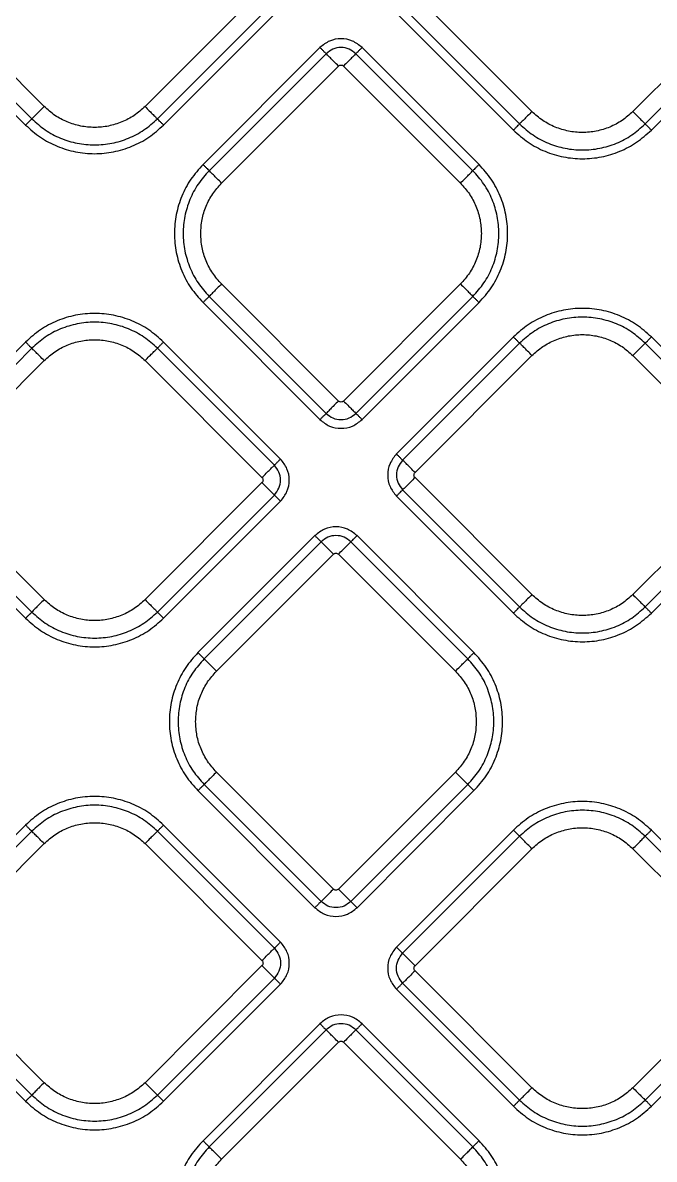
# Model space of a CAD drawing. Extents: x 939 to 1039, y 781 to 934.
# Drawn here: x 995.76 to 999.32, y 848.43 to 854.83 of the extents above; entities that cross this region are included whole.
import ezdxf

# ---------------------------------------------------------------- set-up
doc = ezdxf.new("R2010")
doc.units = 0
doc.header["$MEASUREMENT"] = 0
doc.layers.add('1', color=4, linetype='Continuous')

# ---------------------------------------------------------------- blocks, each defined once
blk = doc.blocks.new('Envoy')
at = {"layer": '1', "color": 3, "linetype": 'Continuous', "lineweight": 25}
for p, q in [((57.2251, 55.1827), (56.5663, 55.8416)), ((58.4521, 55.8416), (57.7932, 55.1827)), ((59.9731, 55.1542), (59.3142, 55.8131)), ((61.2, 55.8131), (60.5412, 55.1542)), ((56.4617, 55.737), (57.1205, 55.0782)), ((56.4966, 55.7718), (57.1554, 55.113)), ((57.863, 55.113), (58.5218, 55.7718)), ((57.8978, 55.0782), (58.5566, 55.737)), ((59.2445, 55.7433), (59.9034, 55.0845)), ((60.6109, 55.0845), (61.2698, 55.7433)), ((59.2097, 55.7085), (59.8685, 55.0496)), ((60.6458, 55.0496), (61.3046, 55.7085)), ((58.7787, 55.5149), (58.1199, 54.8561)), ((58.8136, 55.4801), (58.1547, 54.8213)), ((59.6401, 54.8213), (58.9813, 55.4801)), ((59.675, 54.8561), (59.0162, 55.5149)), ((58.2244, 54.7515), (58.8833, 55.4104)), ((58.9116, 55.4104), (59.5704, 54.7515)), ((58.8833, 53.5246), (58.2244, 54.1834)), ((59.5704, 54.1834), (58.9116, 53.5246)), ((58.1199, 54.0788), (58.7787, 53.42)), ((58.1547, 54.1137), (58.8136, 53.4548)), ((58.9813, 53.4548), (59.6401, 54.1137)), ((59.0162, 53.42), (59.675, 54.0788)), ((59.8685, 53.8853), (59.2097, 53.2265)), ((61.3046, 53.2265), (60.6458, 53.8853)), ((57.1205, 53.8568), (56.4617, 53.1979)), ((57.1554, 53.8219), (56.4965, 53.1631)), ((58.5218, 53.1631), (57.8629, 53.8219)), ((58.5566, 53.1979), (57.8978, 53.8568)), ((59.9034, 53.8504), (59.2446, 53.1916)), ((61.2698, 53.1916), (60.611, 53.8504)), ((56.5662, 53.0933), (57.2251, 53.7522)), ((57.7932, 53.7522), (58.452, 53.0933)), ((59.3143, 53.1218), (59.9731, 53.7807)), ((60.5412, 53.7807), (61.2001, 53.1218)), ((57.2251, 52.4062), (56.5662, 53.0651)), ((58.452, 53.0651), (57.7932, 52.4062)), ((59.9731, 52.4347), (59.3143, 53.0936)), ((61.2001, 53.0936), (60.5412, 52.4347)), ((56.4965, 52.9953), (57.1554, 52.3365)), ((57.8629, 52.3365), (58.5218, 52.9953)), ((59.2097, 52.989), (59.8685, 52.3302)), ((59.2446, 53.0238), (59.9034, 52.365)), ((60.611, 52.365), (61.2698, 53.0238)), ((60.6458, 52.3302), (61.3046, 52.989)), ((56.4617, 52.9605), (57.1205, 52.3016)), ((57.8978, 52.3016), (58.5566, 52.9605)), ((58.7502, 52.7669), (58.0914, 52.1081)), ((58.785, 52.7321), (58.1262, 52.0732)), ((59.6116, 52.0732), (58.9528, 52.7321)), ((59.6465, 52.1081), (58.9877, 52.7669)), ((58.1959, 52.0035), (58.8548, 52.6623)), ((58.883, 52.6623), (59.5419, 52.0035)), ((58.8548, 50.7765), (58.1959, 51.4354)), ((59.5419, 51.4354), (58.883, 50.7765)), ((58.0914, 51.3308), (58.7502, 50.672)), ((58.1262, 51.3656), (58.785, 50.7068)), ((58.9528, 50.7068), (59.6116, 51.3656)), ((58.9877, 50.672), (59.6465, 51.3308)), ((57.1205, 51.1373), (56.4617, 50.4785)), ((58.5566, 50.4785), (57.8978, 51.1373)), ((57.1554, 51.1024), (56.4966, 50.4436)), ((58.5218, 50.4436), (57.863, 51.1024)), ((59.8685, 51.1088), (59.2097, 50.4499)), ((59.9034, 51.0739), (59.2445, 50.4151)), ((61.2698, 50.4151), (60.6109, 51.0739)), ((61.3046, 50.4499), (60.6458, 51.1088)), ((56.5663, 50.3738), (57.2251, 51.0327)), ((57.7932, 51.0327), (58.4521, 50.3738)), ((59.3142, 50.3453), (59.9731, 51.0042)), ((60.5412, 51.0042), (61.2, 50.3453)), ((57.2251, 49.6867), (56.5663, 50.3456)), ((58.4521, 50.3456), (57.7932, 49.6867)), ((59.9731, 49.6582), (59.3142, 50.3171)), ((61.2, 50.3171), (60.5412, 49.6582)), ((56.4617, 50.241), (57.1205, 49.5822)), ((56.4966, 50.2758), (57.1554, 49.617)), ((57.863, 49.617), (58.5218, 50.2758)), ((57.8978, 49.5822), (58.5566, 50.241)), ((59.2445, 50.2473), (59.9034, 49.5885)), ((60.6109, 49.5885), (61.2698, 50.2473)), ((59.2097, 50.2125), (59.8685, 49.5536)), ((60.6458, 49.5536), (61.3046, 50.2125)), ((58.7787, 50.0189), (58.1199, 49.3601)), ((58.8136, 49.9841), (58.1547, 49.3253)), ((59.6401, 49.3253), (58.9813, 49.9841)), ((59.675, 49.3601), (59.0162, 50.0189)), ((58.2244, 49.2555), (58.8833, 49.9144)), ((58.9116, 49.9144), (59.5704, 49.2555))]:
    blk.add_line(p, q, dxfattribs=at)
for points, knots in [([(59.0162, 55.5149), (58.9988, 55.5287), (58.9641, 55.5561), (58.8974, 55.5681), (58.8308, 55.5561), (58.796, 55.5287), (58.7787, 55.5149)], [0, 0, 0, 0, 0.250065, 0.499983, 0.749931, 1, 1, 1, 1]), ([(58.7787, 55.5149), (58.7828, 55.5108), (58.7911, 55.5025), (58.8019, 55.4917), (58.8102, 55.4834), (58.8124, 55.4812), (58.8136, 55.4801)], [0, 0, 0, 0, 0.250008, 0.499997, 0.749999, 1, 1, 1, 1]), ([(58.9813, 55.4801), (58.969, 55.4898), (58.9445, 55.5091), (58.8974, 55.5177), (58.8504, 55.5091), (58.8258, 55.4898), (58.8136, 55.4801)], [0, 0, 0, 0, 0.249861, 0.499987, 0.750124, 1, 1, 1, 1]), ([(58.8833, 55.4104), (58.875, 55.4186), (58.8584, 55.4352), (58.8368, 55.4569), (58.8202, 55.4735), (58.8158, 55.4779), (58.8136, 55.4801)], [0, 0, 0, 0, 0.250002, 0.499997, 0.749991, 1, 1, 1, 1]), ([(58.9813, 55.4801), (58.9791, 55.4779), (58.9746, 55.4735), (58.958, 55.4569), (58.9364, 55.4352), (58.9198, 55.4186), (58.9116, 55.4104)], [0, 0, 0, 0, 0.2500086, 0.5000031, 0.7499982, 1, 1, 1, 1]), ([(58.9813, 55.4801), (58.9824, 55.4812), (58.9846, 55.4834), (58.9929, 55.4917), (59.0037, 55.5025), (59.012, 55.5108), (59.0162, 55.5149)], [0, 0, 0, 0, 0.250001, 0.500003, 0.749992, 1, 1, 1, 1]), ([(58.8833, 55.4104), (58.8854, 55.412), (58.8895, 55.4153), (58.8974, 55.4167), (58.9053, 55.4153), (58.9095, 55.412), (58.9116, 55.4104)], [0, 0, 0, 0, 0.250239, 0.499991, 0.749761, 1, 1, 1, 1]), ([(57.2251, 55.1827), (57.2168, 55.1745), (57.2003, 55.1579), (57.1786, 55.1362), (57.162, 55.1196), (57.1576, 55.1152), (57.1554, 55.113)], [0, 0, 0, 0, 0.2499994, 0.499995, 0.7499899, 1, 1, 1, 1]), ([(57.7932, 55.1827), (57.7736, 55.1652), (57.7343, 55.1301), (57.6638, 55.0934), (57.5881, 55.0702), (57.5092, 55.0625), (57.4303, 55.0702), (57.3546, 55.0934), (57.2841, 55.1301), (57.2448, 55.1652), (57.2251, 55.1827)], [0, 0, 0, 0, 0.125, 0.25, 0.375, 0.5, 0.625, 0.749999, 0.874999, 1, 1, 1, 1]), ([(57.7932, 55.1827), (57.8015, 55.1745), (57.8181, 55.1579), (57.8397, 55.1362), (57.8563, 55.1196), (57.8608, 55.1152), (57.863, 55.113)], [0, 0, 0, 0, 0.250002, 0.499997, 0.749991, 1, 1, 1, 1]), ([(57.1205, 55.0782), (57.1247, 55.0823), (57.1329, 55.0906), (57.1438, 55.1014), (57.1521, 55.1097), (57.1543, 55.1119), (57.1554, 55.113)], [0, 0, 0, 0, 0.250008, 0.500003, 0.750001, 1, 1, 1, 1]), ([(57.1554, 55.113), (57.1799, 55.0912), (57.2288, 55.0475), (57.3166, 55.0017), (57.4109, 54.9729), (57.5092, 54.9633), (57.6075, 54.9729), (57.7017, 55.0017), (57.7896, 55.0475), (57.8385, 55.0912), (57.863, 55.113)], [0, 0, 0, 0, 0.125, 0.25, 0.375, 0.5, 0.625, 0.75, 0.875, 1, 1, 1, 1]), ([(57.8978, 55.0782), (57.8937, 55.0823), (57.8854, 55.0906), (57.8746, 55.1014), (57.8663, 55.1097), (57.8641, 55.1119), (57.863, 55.113)], [0, 0, 0, 0, 0.2500072, 0.5000018, 0.7499998, 1, 1, 1, 1]), ([(59.9731, 55.1542), (59.9648, 55.1459), (59.9482, 55.1294), (59.9266, 55.1077), (59.91, 55.0911), (59.9056, 55.0867), (59.9034, 55.0845)], [0, 0, 0, 0, 0.250004, 0.499997, 0.749991, 1, 1, 1, 1]), ([(60.5412, 55.1542), (60.5216, 55.1367), (60.4823, 55.1016), (60.4117, 55.0649), (60.3361, 55.0417), (60.2571, 55.034), (60.1782, 55.0417), (60.1026, 55.0649), (60.032, 55.1016), (59.9927, 55.1367), (59.9731, 55.1542)], [0, 0, 0, 0, 0.125, 0.249999, 0.375, 0.500001, 0.625, 0.750001, 0.875, 1, 1, 1, 1]), ([(60.5412, 55.1542), (60.5495, 55.1459), (60.566, 55.1294), (60.5877, 55.1077), (60.6043, 55.0911), (60.6087, 55.0867), (60.6109, 55.0845)], [0, 0, 0, 0, 0.249999, 0.499996, 0.749991, 1, 1, 1, 1]), ([(57.1205, 55.0782), (57.1474, 55.0542), (57.2012, 55.0062), (57.2977, 54.9559), (57.4012, 54.9242), (57.5092, 54.9136), (57.6171, 54.9242), (57.7207, 54.9559), (57.8172, 55.0062), (57.8709, 55.0542), (57.8978, 55.0782)], [0, 0, 0, 0, 0.125, 0.25, 0.375, 0.5, 0.625, 0.75, 0.875, 1, 1, 1, 1]), ([(59.8685, 55.0496), (59.8726, 55.0538), (59.8809, 55.0621), (59.8917, 55.0729), (59.9, 55.0812), (59.9023, 55.0834), (59.9034, 55.0845)], [0, 0, 0, 0, 0.250002, 0.499998, 0.750001, 1, 1, 1, 1]), ([(59.8685, 55.0496), (59.8954, 55.0256), (59.9491, 54.9777), (60.0456, 54.9274), (60.1492, 54.8957), (60.2571, 54.8851), (60.3651, 54.8957), (60.4687, 54.9274), (60.5651, 54.9777), (60.6189, 55.0256), (60.6458, 55.0496)], [0, 0, 0, 0, 0.125, 0.249999, 0.375, 0.499999, 0.625, 0.749999, 0.875, 1, 1, 1, 1]), ([(59.9034, 55.0845), (59.9278, 55.0627), (59.9768, 55.019), (60.0646, 54.9732), (60.1589, 54.9444), (60.2571, 54.9348), (60.3554, 54.9444), (60.4497, 54.9732), (60.5375, 55.019), (60.5865, 55.0627), (60.6109, 55.0845)], [0, 0, 0, 0, 0.125, 0.25, 0.375, 0.499999, 0.625, 0.75, 0.875, 1, 1, 1, 1]), ([(60.6458, 55.0496), (60.6417, 55.0538), (60.6334, 55.0621), (60.6226, 55.0729), (60.6143, 55.0812), (60.612, 55.0834), (60.6109, 55.0845)], [0, 0, 0, 0, 0.250002, 0.500003, 0.749999, 1, 1, 1, 1]), ([(58.1199, 54.8561), (58.0959, 54.8292), (58.0479, 54.7755), (57.9976, 54.679), (57.9659, 54.5754), (57.9554, 54.4675), (57.9659, 54.3595), (57.9976, 54.256), (58.0479, 54.1595), (58.0959, 54.1057), (58.1199, 54.0788)], [0, 0, 0, 0, 0.125, 0.25, 0.375, 0.5, 0.625, 0.75, 0.875, 1, 1, 1, 1]), ([(58.1199, 54.8561), (58.124, 54.852), (58.1323, 54.8437), (58.1431, 54.8329), (58.1514, 54.8246), (58.1536, 54.8224), (58.1547, 54.8213)], [0, 0, 0, 0, 0.250002, 0.499997, 0.749999, 1, 1, 1, 1]), ([(59.675, 54.8561), (59.6708, 54.852), (59.6626, 54.8437), (59.6517, 54.8329), (59.6434, 54.8246), (59.6412, 54.8224), (59.6401, 54.8213)], [0, 0, 0, 0, 0.250002, 0.499997, 0.749999, 1, 1, 1, 1]), ([(59.675, 54.0788), (59.699, 54.1057), (59.7469, 54.1595), (59.7972, 54.256), (59.8289, 54.3595), (59.8395, 54.4675), (59.8289, 54.5754), (59.7972, 54.679), (59.7469, 54.7755), (59.699, 54.8292), (59.675, 54.8561)], [0, 0, 0, 0, 0.125, 0.25, 0.375, 0.5, 0.625, 0.75, 0.875, 1, 1, 1, 1]), ([(58.1547, 54.8213), (58.1329, 54.7968), (58.0892, 54.7478), (58.0434, 54.66), (58.0146, 54.5657), (58.005, 54.4675), (58.0146, 54.3692), (58.0434, 54.2749), (58.0892, 54.1871), (58.1329, 54.1382), (58.1547, 54.1137)], [0, 0, 0, 0, 0.1249998, 0.2499995, 0.3749999, 0.4999997, 0.6249995, 0.7499999, 0.8749996, 1, 1, 1, 1]), ([(58.2244, 54.7515), (58.2162, 54.7598), (58.1996, 54.7764), (58.178, 54.798), (58.1614, 54.8146), (58.1569, 54.819), (58.1547, 54.8213)], [0, 0, 0, 0, 0.250002, 0.499999, 0.749992, 1, 1, 1, 1]), ([(59.5704, 54.7515), (59.5787, 54.7598), (59.5952, 54.7764), (59.6169, 54.798), (59.6335, 54.8146), (59.6379, 54.819), (59.6401, 54.8213)], [0, 0, 0, 0, 0.250002, 0.499999, 0.749992, 1, 1, 1, 1]), ([(59.6401, 54.1137), (59.662, 54.1382), (59.7056, 54.1871), (59.7514, 54.2749), (59.7803, 54.3692), (59.7899, 54.4675), (59.7803, 54.5657), (59.7514, 54.66), (59.7056, 54.7478), (59.662, 54.7968), (59.6401, 54.8213)], [0, 0, 0, 0, 0.1250004, 0.2500001, 0.3750005, 0.5000003, 0.6250001, 0.7500005, 0.8750002, 1, 1, 1, 1]), ([(58.1068, 54.4675), (58.1083, 54.4938), (58.1112, 54.5464), (58.1353, 54.6221), (58.1718, 54.6926), (58.2069, 54.7319), (58.2244, 54.7515)], [0, 0, 0, 0, 0.25, 0.5, 0.75, 1, 1, 1, 1]), ([(59.5704, 54.7515), (59.5879, 54.7319), (59.623, 54.6926), (59.6596, 54.6221), (59.6836, 54.5464), (59.6866, 54.4938), (59.6881, 54.4675)], [0, 0, 0, 0, 0.25, 0.5, 0.75, 1, 1, 1, 1]), ([(58.2244, 54.1834), (58.2069, 54.2031), (58.1718, 54.2423), (58.1353, 54.3129), (58.1112, 54.3886), (58.1083, 54.4412), (58.1068, 54.4675)], [0, 0, 0, 0, 0.25, 0.5, 0.75, 1, 1, 1, 1]), ([(59.6881, 54.4675), (59.6866, 54.4412), (59.6836, 54.3886), (59.6596, 54.3129), (59.623, 54.2423), (59.5879, 54.2031), (59.5704, 54.1834)], [0, 0, 0, 0, 0.25, 0.5, 0.75, 1, 1, 1, 1]), ([(58.2244, 54.1834), (58.2162, 54.1751), (58.1996, 54.1586), (58.178, 54.1369), (58.1614, 54.1203), (58.1569, 54.1159), (58.1547, 54.1137)], [0, 0, 0, 0, 0.250001, 0.499999, 0.749991, 1, 1, 1, 1]), ([(59.5704, 54.1834), (59.5787, 54.1751), (59.5952, 54.1586), (59.6169, 54.1369), (59.6335, 54.1203), (59.6379, 54.1159), (59.6401, 54.1137)], [0, 0, 0, 0, 0.250001, 0.499999, 0.749991, 1, 1, 1, 1]), ([(58.1199, 54.0788), (58.124, 54.083), (58.1323, 54.0912), (58.1431, 54.1021), (58.1514, 54.1104), (58.1536, 54.1126), (58.1547, 54.1137)], [0, 0, 0, 0, 0.250002, 0.499998, 0.750001, 1, 1, 1, 1]), ([(59.675, 54.0788), (59.6708, 54.083), (59.6626, 54.0912), (59.6517, 54.1021), (59.6434, 54.1104), (59.6412, 54.1126), (59.6401, 54.1137)], [0, 0, 0, 0, 0.250002, 0.499998, 0.750001, 1, 1, 1, 1]), ([(57.8978, 53.8568), (57.8709, 53.8807), (57.8171, 53.9287), (57.7207, 53.979), (57.6171, 54.0107), (57.5091, 54.0213), (57.4012, 54.0107), (57.2976, 53.979), (57.2011, 53.9287), (57.1474, 53.8807), (57.1205, 53.8568)], [0, 0, 0, 0, 0.125, 0.25, 0.375, 0.5, 0.625, 0.75, 0.875, 1, 1, 1, 1]), ([(60.6458, 53.8853), (60.6189, 53.9093), (60.5652, 53.9572), (60.4687, 54.0075), (60.3651, 54.0392), (60.2572, 54.0498), (60.1492, 54.0392), (60.0457, 54.0075), (59.9492, 53.9572), (59.8954, 53.9093), (59.8685, 53.8853)], [0, 0, 0, 0, 0.125, 0.25, 0.375, 0.5, 0.625, 0.75, 0.875001, 1, 1, 1, 1]), ([(57.8629, 53.8219), (57.8385, 53.8437), (57.7895, 53.8874), (57.7017, 53.9332), (57.6074, 53.962), (57.5091, 53.9716), (57.4109, 53.962), (57.3166, 53.9332), (57.2288, 53.8874), (57.1798, 53.8437), (57.1554, 53.8219)], [0, 0, 0, 0, 0.125, 0.25, 0.375, 0.5, 0.624999, 0.75, 0.875, 1, 1, 1, 1]), ([(60.611, 53.8504), (60.5865, 53.8722), (60.5376, 53.9159), (60.4497, 53.9617), (60.3555, 53.9905), (60.2572, 54.0002), (60.1589, 53.9905), (60.0646, 53.9617), (59.9768, 53.9159), (59.9279, 53.8722), (59.9034, 53.8504)], [0, 0, 0, 0, 0.125, 0.25, 0.375, 0.5, 0.624999, 0.749999, 0.875, 1, 1, 1, 1]), ([(59.8685, 53.8853), (59.8727, 53.8811), (59.8809, 53.8728), (59.8918, 53.862), (59.9001, 53.8537), (59.9023, 53.8515), (59.9034, 53.8504)], [0, 0, 0, 0, 0.250002, 0.499998, 0.750001, 1, 1, 1, 1]), ([(59.9731, 53.7807), (59.9928, 53.7982), (60.0321, 53.8333), (60.1026, 53.87), (60.1783, 53.8932), (60.2572, 53.9009), (60.3361, 53.8932), (60.4118, 53.87), (60.4823, 53.8333), (60.5216, 53.7982), (60.5412, 53.7807)], [0, 0, 0, 0, 0.125, 0.250001, 0.375, 0.5, 0.624999, 0.75, 0.874999, 1, 1, 1, 1]), ([(60.611, 53.8504), (60.6121, 53.8515), (60.6143, 53.8537), (60.6226, 53.862), (60.6334, 53.8728), (60.6417, 53.8811), (60.6458, 53.8853)], [0, 0, 0, 0, 0.250002, 0.5000056, 0.7499968, 1, 1, 1, 1]), ([(57.1205, 53.8568), (57.1246, 53.8526), (57.1329, 53.8443), (57.1437, 53.8335), (57.152, 53.8252), (57.1543, 53.823), (57.1554, 53.8219)], [0, 0, 0, 0, 0.250008, 0.500003, 0.750001, 1, 1, 1, 1]), ([(57.2251, 53.7522), (57.2168, 53.7604), (57.2003, 53.777), (57.1786, 53.7987), (57.162, 53.8153), (57.1576, 53.8197), (57.1554, 53.8219)], [0, 0, 0, 0, 0.249999, 0.499996, 0.749991, 1, 1, 1, 1]), ([(57.2251, 53.7522), (57.2447, 53.7697), (57.284, 53.8048), (57.3546, 53.8415), (57.4302, 53.8647), (57.5091, 53.8724), (57.5881, 53.8647), (57.6637, 53.8415), (57.7343, 53.8048), (57.7736, 53.7697), (57.7932, 53.7522)], [0, 0, 0, 0, 0.125, 0.25, 0.375, 0.5, 0.625, 0.75, 0.875, 1, 1, 1, 1]), ([(57.7932, 53.7522), (57.8015, 53.7604), (57.818, 53.777), (57.8397, 53.7987), (57.8563, 53.8153), (57.8607, 53.8197), (57.8629, 53.8219)], [0, 0, 0, 0, 0.249999, 0.499997, 0.749991, 1, 1, 1, 1]), ([(57.8978, 53.8568), (57.8937, 53.8526), (57.8854, 53.8443), (57.8746, 53.8335), (57.8663, 53.8252), (57.864, 53.823), (57.8629, 53.8219)], [0, 0, 0, 0, 0.2500072, 0.5000018, 0.7499998, 1, 1, 1, 1]), ([(59.9731, 53.7807), (59.9648, 53.789), (59.9483, 53.8055), (59.9266, 53.8272), (59.91, 53.8438), (59.9056, 53.8482), (59.9034, 53.8504)], [0, 0, 0, 0, 0.249999, 0.499997, 0.74999, 1, 1, 1, 1]), ([(60.611, 53.8504), (60.6088, 53.8482), (60.6043, 53.8438), (60.5877, 53.8272), (60.5661, 53.8055), (60.5495, 53.789), (60.5412, 53.7807)], [0, 0, 0, 0, 0.25001, 0.500002, 0.75, 1, 1, 1, 1]), ([(58.8833, 53.5246), (58.875, 53.5163), (58.8584, 53.4997), (58.8368, 53.4781), (58.8202, 53.4615), (58.8158, 53.4571), (58.8136, 53.4548)], [0, 0, 0, 0, 0.2499994, 0.499995, 0.7499899, 1, 1, 1, 1]), ([(58.9116, 53.5246), (58.9095, 53.5229), (58.9053, 53.5197), (58.8974, 53.5182), (58.8895, 53.5197), (58.8854, 53.5229), (58.8833, 53.5246)], [0, 0, 0, 0, 0.2502339, 0.5000092, 0.7497661, 1, 1, 1, 1]), ([(58.9116, 53.5246), (58.9198, 53.5163), (58.9364, 53.4997), (58.958, 53.4781), (58.9746, 53.4615), (58.9791, 53.4571), (58.9813, 53.4548)], [0, 0, 0, 0, 0.2499994, 0.499995, 0.7499899, 1, 1, 1, 1]), ([(58.7787, 53.42), (58.7828, 53.4241), (58.7911, 53.4324), (58.8019, 53.4432), (58.8102, 53.4515), (58.8124, 53.4537), (58.8136, 53.4548)], [0, 0, 0, 0, 0.250009, 0.499999, 0.749998, 1, 1, 1, 1]), ([(58.8136, 53.4548), (58.8258, 53.4452), (58.8504, 53.4258), (58.8974, 53.4172), (58.9445, 53.4258), (58.969, 53.4452), (58.9813, 53.4548)], [0, 0, 0, 0, 0.24986, 0.499987, 0.750123, 1, 1, 1, 1]), ([(59.0162, 53.42), (59.012, 53.4241), (59.0037, 53.4324), (58.9929, 53.4432), (58.9846, 53.4515), (58.9824, 53.4537), (58.9813, 53.4548)], [0, 0, 0, 0, 0.250009, 0.499999, 0.749998, 1, 1, 1, 1]), ([(58.7787, 53.42), (58.796, 53.4063), (58.8308, 53.3788), (58.8974, 53.3668), (58.9641, 53.3788), (58.9988, 53.4063), (59.0162, 53.42)], [0, 0, 0, 0, 0.250066, 0.499983, 0.749931, 1, 1, 1, 1]), ([(58.5566, 53.1979), (58.5525, 53.1938), (58.5442, 53.1855), (58.5334, 53.1747), (58.5251, 53.1664), (58.5229, 53.1642), (58.5218, 53.1631)], [0, 0, 0, 0, 0.2500032, 0.4999945, 0.749998, 1, 1, 1, 1]), ([(58.5566, 52.9605), (58.5703, 52.9778), (58.5978, 53.0126), (58.6098, 53.0792), (58.5978, 53.1458), (58.5703, 53.1806), (58.5566, 53.1979)], [0, 0, 0, 0, 0.250067, 0.499983, 0.749928, 1, 1, 1, 1]), ([(59.2097, 53.2265), (59.196, 53.2091), (59.1686, 53.1744), (59.1565, 53.1077), (59.1685, 53.0411), (59.196, 53.0063), (59.2097, 52.989)], [0, 0, 0, 0, 0.250066, 0.499983, 0.749929, 1, 1, 1, 1]), ([(59.2097, 53.2265), (59.2139, 53.2223), (59.2221, 53.214), (59.2329, 53.2032), (59.2412, 53.1949), (59.2435, 53.1927), (59.2446, 53.1916)], [0, 0, 0, 0, 0.2500028, 0.4999989, 0.7499983, 1, 1, 1, 1]), ([(59.2446, 53.1916), (59.2349, 53.1793), (59.2155, 53.1548), (59.207, 53.1077), (59.2155, 53.0607), (59.2349, 53.0361), (59.2446, 53.0238)], [0, 0, 0, 0, 0.249859, 0.499984, 0.750123, 1, 1, 1, 1]), ([(59.3143, 53.1218), (59.306, 53.1301), (59.2894, 53.1467), (59.2678, 53.1683), (59.2512, 53.1849), (59.2468, 53.1894), (59.2446, 53.1916)], [0, 0, 0, 0, 0.249999, 0.499997, 0.74999, 1, 1, 1, 1]), ([(58.452, 53.0933), (58.4603, 53.1016), (58.4769, 53.1182), (58.4985, 53.1398), (58.5151, 53.1564), (58.5196, 53.1608), (58.5218, 53.1631)], [0, 0, 0, 0, 0.249999, 0.499997, 0.74999, 1, 1, 1, 1]), ([(58.5218, 52.9953), (58.5314, 53.0076), (58.5508, 53.0321), (58.5594, 53.0792), (58.5508, 53.1263), (58.5314, 53.1508), (58.5218, 53.1631)], [0, 0, 0, 0, 0.249861, 0.499984, 0.750122, 1, 1, 1, 1]), ([(59.3143, 53.0936), (59.3126, 53.0956), (59.3094, 53.0998), (59.3079, 53.1077), (59.3094, 53.1156), (59.3126, 53.1198), (59.3143, 53.1218)], [0, 0, 0, 0, 0.2502332, 0.5000078, 0.7497825, 1, 1, 1, 1]), ([(58.452, 53.0933), (58.4537, 53.0913), (58.4569, 53.0871), (58.4584, 53.0792), (58.4569, 53.0713), (58.4537, 53.0671), (58.452, 53.0651)], [0, 0, 0, 0, 0.250238, 0.500008, 0.749777, 1, 1, 1, 1]), ([(58.5218, 52.9953), (58.5196, 52.9975), (58.5151, 53.002), (58.4985, 53.0186), (58.4769, 53.0402), (58.4603, 53.0568), (58.452, 53.0651)], [0, 0, 0, 0, 0.250008, 0.500001, 0.749998, 1, 1, 1, 1]), ([(59.3143, 53.0936), (59.306, 53.0853), (59.2894, 53.0687), (59.2678, 53.0471), (59.2512, 53.0305), (59.2468, 53.0261), (59.2446, 53.0238)], [0, 0, 0, 0, 0.249997, 0.499995, 0.74999, 1, 1, 1, 1]), ([(58.5218, 52.9953), (58.5229, 52.9942), (58.5251, 52.992), (58.5334, 52.9837), (58.5442, 52.9729), (58.5525, 52.9646), (58.5566, 52.9605)], [0, 0, 0, 0, 0.2500046, 0.500005, 0.7500021, 1, 1, 1, 1]), ([(59.2097, 52.989), (59.2139, 52.9931), (59.2221, 53.0014), (59.2329, 53.0122), (59.2412, 53.0205), (59.2435, 53.0227), (59.2446, 53.0238)], [0, 0, 0, 0, 0.250008, 0.499998, 0.750001, 1, 1, 1, 1]), ([(58.9877, 52.7669), (58.9703, 52.7806), (58.9356, 52.8081), (58.8689, 52.8201), (58.8023, 52.8081), (58.7675, 52.7806), (58.7502, 52.7669)], [0, 0, 0, 0, 0.2500675, 0.4999822, 0.7499294, 1, 1, 1, 1]), ([(58.7502, 52.7669), (58.7543, 52.7628), (58.7626, 52.7545), (58.7734, 52.7437), (58.7817, 52.7354), (58.7839, 52.7332), (58.785, 52.7321)], [0, 0, 0, 0, 0.250007, 0.500002, 0.75, 1, 1, 1, 1]), ([(58.9528, 52.7321), (58.9405, 52.7417), (58.916, 52.7611), (58.8689, 52.7697), (58.8219, 52.7611), (58.7973, 52.7417), (58.785, 52.7321)], [0, 0, 0, 0, 0.249862, 0.499986, 0.750125, 1, 1, 1, 1]), ([(58.8548, 52.6623), (58.8465, 52.6706), (58.8299, 52.6872), (58.8083, 52.7088), (58.7917, 52.7254), (58.7873, 52.7298), (58.785, 52.7321)], [0, 0, 0, 0, 0.250001, 0.499999, 0.749991, 1, 1, 1, 1]), ([(58.883, 52.6623), (58.8913, 52.6706), (58.9079, 52.6872), (58.9295, 52.7088), (58.9461, 52.7254), (58.9506, 52.7298), (58.9528, 52.7321)], [0, 0, 0, 0, 0.249999, 0.4999967, 0.7499893, 1, 1, 1, 1]), ([(58.9877, 52.7669), (58.9835, 52.7628), (58.9752, 52.7545), (58.9644, 52.7437), (58.9561, 52.7354), (58.9539, 52.7332), (58.9528, 52.7321)], [0, 0, 0, 0, 0.250008, 0.500003, 0.750001, 1, 1, 1, 1]), ([(58.8548, 52.6623), (58.8568, 52.664), (58.861, 52.6672), (58.8689, 52.6687), (58.8768, 52.6672), (58.881, 52.664), (58.883, 52.6623)], [0, 0, 0, 0, 0.250223, 0.499992, 0.749762, 1, 1, 1, 1]), ([(59.9731, 52.4347), (59.9648, 52.4265), (59.9483, 52.4099), (59.9266, 52.3882), (59.91, 52.3716), (59.9056, 52.3672), (59.9034, 52.365)], [0, 0, 0, 0, 0.2499994, 0.499995, 0.7499899, 1, 1, 1, 1]), ([(60.5412, 52.4347), (60.5216, 52.4172), (60.4823, 52.3821), (60.4118, 52.3454), (60.3361, 52.3222), (60.2572, 52.3145), (60.1783, 52.3222), (60.1026, 52.3454), (60.0321, 52.3821), (59.9928, 52.4172), (59.9731, 52.4347)], [0, 0, 0, 0, 0.125001, 0.250001, 0.375001, 0.5, 0.625001, 0.749999, 0.875, 1, 1, 1, 1]), ([(60.5412, 52.4347), (60.5495, 52.4265), (60.5661, 52.4099), (60.5877, 52.3882), (60.6043, 52.3716), (60.6088, 52.3672), (60.611, 52.365)], [0, 0, 0, 0, 0.25, 0.499996, 0.749989, 1, 1, 1, 1]), ([(57.2251, 52.4062), (57.2168, 52.3979), (57.2003, 52.3814), (57.1786, 52.3597), (57.162, 52.3431), (57.1576, 52.3387), (57.1554, 52.3365)], [0, 0, 0, 0, 0.250001, 0.499999, 0.749991, 1, 1, 1, 1]), ([(57.7932, 52.4062), (57.7736, 52.3887), (57.7343, 52.3536), (57.6637, 52.3169), (57.5881, 52.2937), (57.5091, 52.286), (57.4302, 52.2937), (57.3546, 52.3169), (57.284, 52.3536), (57.2447, 52.3887), (57.2251, 52.4062)], [0, 0, 0, 0, 0.125, 0.25, 0.375, 0.5, 0.625, 0.75, 0.875, 1, 1, 1, 1]), ([(57.7932, 52.4062), (57.8015, 52.3979), (57.818, 52.3814), (57.8397, 52.3597), (57.8563, 52.3431), (57.8607, 52.3387), (57.8629, 52.3365)], [0, 0, 0, 0, 0.250002, 0.499999, 0.749992, 1, 1, 1, 1]), ([(59.8685, 52.3302), (59.8727, 52.3343), (59.8809, 52.3426), (59.8918, 52.3534), (59.9001, 52.3617), (59.9023, 52.3639), (59.9034, 52.365)], [0, 0, 0, 0, 0.250008, 0.500003, 0.750001, 1, 1, 1, 1]), ([(59.9034, 52.365), (59.9279, 52.3432), (59.9768, 52.2995), (60.0646, 52.2537), (60.1589, 52.2249), (60.2572, 52.2153), (60.3555, 52.2249), (60.4497, 52.2537), (60.5376, 52.2995), (60.5865, 52.3432), (60.611, 52.365)], [0, 0, 0, 0, 0.125, 0.250001, 0.375001, 0.5, 0.625, 0.75, 0.875, 1, 1, 1, 1]), ([(60.6458, 52.3302), (60.6417, 52.3343), (60.6334, 52.3426), (60.6226, 52.3534), (60.6143, 52.3617), (60.6121, 52.3639), (60.611, 52.365)], [0, 0, 0, 0, 0.250009, 0.499999, 0.749998, 1, 1, 1, 1]), ([(57.1205, 52.3016), (57.1246, 52.3058), (57.1329, 52.3141), (57.1437, 52.3249), (57.152, 52.3332), (57.1543, 52.3354), (57.1554, 52.3365)], [0, 0, 0, 0, 0.250002, 0.499998, 0.750001, 1, 1, 1, 1]), ([(57.1205, 52.3016), (57.1474, 52.2776), (57.2011, 52.2297), (57.2976, 52.1794), (57.4012, 52.1477), (57.5091, 52.1371), (57.6171, 52.1477), (57.7207, 52.1794), (57.8171, 52.2297), (57.8709, 52.2776), (57.8978, 52.3016)], [0, 0, 0, 0, 0.1250001, 0.25, 0.375, 0.5, 0.625, 0.75, 0.8749999, 1, 1, 1, 1]), ([(57.1554, 52.3365), (57.1798, 52.3147), (57.2288, 52.271), (57.3166, 52.2252), (57.4109, 52.1964), (57.5091, 52.1868), (57.6074, 52.1964), (57.7017, 52.2252), (57.7895, 52.271), (57.8385, 52.3147), (57.8629, 52.3365)], [0, 0, 0, 0, 0.125, 0.25, 0.375001, 0.5, 0.625, 0.75, 0.875, 1, 1, 1, 1]), ([(57.8978, 52.3016), (57.8937, 52.3058), (57.8854, 52.3141), (57.8746, 52.3249), (57.8663, 52.3332), (57.864, 52.3354), (57.8629, 52.3365)], [0, 0, 0, 0, 0.250002, 0.499997, 0.749999, 1, 1, 1, 1]), ([(59.8685, 52.3302), (59.8954, 52.3062), (59.9492, 52.2582), (60.0457, 52.2079), (60.1492, 52.1762), (60.2572, 52.1656), (60.3651, 52.1762), (60.4687, 52.2079), (60.5652, 52.2582), (60.6189, 52.3062), (60.6458, 52.3302)], [0, 0, 0, 0, 0.124999, 0.25, 0.375, 0.5, 0.625, 0.75, 0.875, 1, 1, 1, 1]), ([(58.0914, 52.1081), (58.0674, 52.0812), (58.0194, 52.0274), (57.9691, 51.9309), (57.9374, 51.8274), (57.9269, 51.7194), (57.9374, 51.6115), (57.9691, 51.5079), (58.0194, 51.4114), (58.0674, 51.3577), (58.0914, 51.3308)], [0, 0, 0, 0, 0.1250001, 0.25, 0.375, 0.5, 0.625, 0.75, 0.8749999, 1, 1, 1, 1]), ([(58.0914, 52.1081), (58.0955, 52.1039), (58.1038, 52.0957), (58.1146, 52.0848), (58.1229, 52.0765), (58.1251, 52.0743), (58.1262, 52.0732)], [0, 0, 0, 0, 0.250003, 0.499999, 0.750002, 1, 1, 1, 1]), ([(59.6465, 52.1081), (59.6423, 52.1039), (59.6341, 52.0957), (59.6232, 52.0848), (59.6149, 52.0765), (59.6127, 52.0743), (59.6116, 52.0732)], [0, 0, 0, 0, 0.2500033, 0.4999999, 0.7499998, 1, 1, 1, 1]), ([(59.6465, 51.3308), (59.6705, 51.3577), (59.7184, 51.4114), (59.7687, 51.5079), (59.8004, 51.6115), (59.811, 51.7194), (59.8004, 51.8274), (59.7687, 51.9309), (59.7184, 52.0274), (59.6705, 52.0812), (59.6465, 52.1081)], [0, 0, 0, 0, 0.1250001, 0.25, 0.375, 0.5, 0.625, 0.75, 0.8749999, 1, 1, 1, 1]), ([(58.1262, 52.0732), (58.1044, 52.0488), (58.0607, 51.9998), (58.0149, 51.912), (57.9861, 51.8177), (57.9765, 51.7194), (57.9861, 51.6212), (58.0149, 51.5269), (58.0607, 51.4391), (58.1044, 51.3901), (58.1262, 51.3656)], [0, 0, 0, 0, 0.125, 0.25, 0.375001, 0.5, 0.625, 0.750001, 0.875001, 1, 1, 1, 1]), ([(58.1959, 52.0035), (58.1877, 52.0118), (58.1711, 52.0283), (58.1494, 52.05), (58.1328, 52.0666), (58.1284, 52.071), (58.1262, 52.0732)], [0, 0, 0, 0, 0.2500011, 0.4999982, 0.74999, 1, 1, 1, 1]), ([(59.5419, 52.0035), (59.5502, 52.0118), (59.5667, 52.0283), (59.5884, 52.05), (59.605, 52.0666), (59.6094, 52.071), (59.6116, 52.0732)], [0, 0, 0, 0, 0.249999, 0.4999967, 0.7499893, 1, 1, 1, 1]), ([(59.6116, 51.3656), (59.6334, 51.3901), (59.6771, 51.4391), (59.7229, 51.5269), (59.7517, 51.6212), (59.7614, 51.7194), (59.7517, 51.8177), (59.7229, 51.912), (59.6771, 51.9998), (59.6334, 52.0488), (59.6116, 52.0732)], [0, 0, 0, 0, 0.124999, 0.249999, 0.375, 0.5, 0.624999, 0.75, 0.875, 1, 1, 1, 1]), ([(58.0783, 51.7194), (58.0798, 51.7457), (58.0827, 51.7983), (58.1068, 51.874), (58.1433, 51.9446), (58.1784, 51.9839), (58.1959, 52.0035)], [0, 0, 0, 0, 0.25, 0.5, 0.75, 1, 1, 1, 1]), ([(59.5419, 52.0035), (59.5594, 51.9839), (59.5945, 51.9446), (59.631, 51.874), (59.6551, 51.7983), (59.6581, 51.7457), (59.6595, 51.7194)], [0, 0, 0, 0, 0.249999, 0.5, 0.75, 1, 1, 1, 1]), ([(58.1959, 51.4354), (58.1784, 51.455), (58.1433, 51.4943), (58.1068, 51.5648), (58.0827, 51.6405), (58.0798, 51.6931), (58.0783, 51.7194)], [0, 0, 0, 0, 0.25, 0.5, 0.75, 1, 1, 1, 1]), ([(59.6595, 51.7194), (59.6581, 51.6931), (59.6551, 51.6405), (59.631, 51.5648), (59.5945, 51.4943), (59.5594, 51.455), (59.5419, 51.4354)], [0, 0, 0, 0, 0.25, 0.5, 0.750001, 1, 1, 1, 1]), ([(58.1959, 51.4354), (58.1877, 51.4271), (58.1711, 51.4105), (58.1494, 51.3889), (58.1328, 51.3723), (58.1284, 51.3679), (58.1262, 51.3656)], [0, 0, 0, 0, 0.250001, 0.499999, 0.749991, 1, 1, 1, 1]), ([(59.6116, 51.3656), (59.6094, 51.3679), (59.605, 51.3723), (59.5884, 51.3889), (59.5667, 51.4105), (59.5502, 51.4271), (59.5419, 51.4354)], [0, 0, 0, 0, 0.25001, 0.500003, 0.750001, 1, 1, 1, 1]), ([(58.0914, 51.3308), (58.0955, 51.3349), (58.1038, 51.3432), (58.1146, 51.354), (58.1229, 51.3623), (58.1251, 51.3645), (58.1262, 51.3656)], [0, 0, 0, 0, 0.250002, 0.499998, 0.750001, 1, 1, 1, 1]), ([(59.6116, 51.3656), (59.6127, 51.3645), (59.6149, 51.3623), (59.6232, 51.354), (59.6341, 51.3432), (59.6423, 51.3349), (59.6465, 51.3308)], [0, 0, 0, 0, 0.250002, 0.500001, 0.749997, 1, 1, 1, 1]), ([(57.8978, 51.1373), (57.8709, 51.1613), (57.8172, 51.2092), (57.7207, 51.2595), (57.6171, 51.2912), (57.5092, 51.3018), (57.4012, 51.2912), (57.2977, 51.2595), (57.2012, 51.2092), (57.1474, 51.1613), (57.1205, 51.1373)], [0, 0, 0, 0, 0.125, 0.25, 0.375, 0.5, 0.625, 0.75, 0.875, 1, 1, 1, 1]), ([(60.6458, 51.1088), (60.6189, 51.1327), (60.5651, 51.1807), (60.4687, 51.231), (60.3651, 51.2627), (60.2571, 51.2733), (60.1492, 51.2627), (60.0456, 51.231), (59.9491, 51.1807), (59.8954, 51.1327), (59.8685, 51.1088)], [0, 0, 0, 0, 0.125, 0.250001, 0.375, 0.500001, 0.625, 0.750001, 0.875, 1, 1, 1, 1]), ([(57.863, 51.1024), (57.8385, 51.1242), (57.7896, 51.1679), (57.7017, 51.2137), (57.6075, 51.2425), (57.5092, 51.2522), (57.4109, 51.2425), (57.3166, 51.2137), (57.2288, 51.1679), (57.1799, 51.1242), (57.1554, 51.1024)], [0, 0, 0, 0, 0.125, 0.25, 0.375, 0.5, 0.625, 0.75, 0.875, 1, 1, 1, 1]), ([(60.6109, 51.0739), (60.5865, 51.0957), (60.5375, 51.1394), (60.4497, 51.1852), (60.3554, 51.214), (60.2571, 51.2236), (60.1589, 51.214), (60.0646, 51.1852), (59.9768, 51.1394), (59.9278, 51.0957), (59.9034, 51.0739)], [0, 0, 0, 0, 0.125, 0.25, 0.375, 0.500001, 0.625, 0.75, 0.875, 1, 1, 1, 1]), ([(57.1205, 51.1373), (57.1247, 51.1331), (57.1329, 51.1248), (57.1438, 51.114), (57.1521, 51.1057), (57.1543, 51.1035), (57.1554, 51.1024)], [0, 0, 0, 0, 0.250002, 0.499998, 0.750001, 1, 1, 1, 1]), ([(57.2251, 51.0327), (57.2448, 51.0502), (57.2841, 51.0853), (57.3546, 51.122), (57.4303, 51.1452), (57.5092, 51.1529), (57.5881, 51.1452), (57.6638, 51.122), (57.7343, 51.0853), (57.7736, 51.0502), (57.7932, 51.0327)], [0, 0, 0, 0, 0.125001, 0.250001, 0.375001, 0.5, 0.625, 0.75, 0.875, 1, 1, 1, 1]), ([(57.863, 51.1024), (57.8641, 51.1035), (57.8663, 51.1057), (57.8746, 51.114), (57.8854, 51.1248), (57.8937, 51.1331), (57.8978, 51.1373)], [0, 0, 0, 0, 0.250001, 0.500003, 0.749998, 1, 1, 1, 1]), ([(57.2251, 51.0327), (57.2168, 51.041), (57.2003, 51.0575), (57.1786, 51.0792), (57.162, 51.0958), (57.1576, 51.1002), (57.1554, 51.1024)], [0, 0, 0, 0, 0.249999, 0.499997, 0.74999, 1, 1, 1, 1]), ([(57.863, 51.1024), (57.8608, 51.1002), (57.8563, 51.0958), (57.8397, 51.0792), (57.8181, 51.0575), (57.8015, 51.041), (57.7932, 51.0327)], [0, 0, 0, 0, 0.250008, 0.500001, 0.749998, 1, 1, 1, 1]), ([(59.8685, 51.1088), (59.8726, 51.1046), (59.8809, 51.0963), (59.8917, 51.0855), (59.9, 51.0772), (59.9023, 51.075), (59.9034, 51.0739)], [0, 0, 0, 0, 0.250008, 0.500003, 0.750001, 1, 1, 1, 1]), ([(59.9731, 51.0042), (59.9648, 51.0124), (59.9482, 51.029), (59.9266, 51.0507), (59.91, 51.0673), (59.9056, 51.0717), (59.9034, 51.0739)], [0, 0, 0, 0, 0.250002, 0.499994, 0.74999, 1, 1, 1, 1]), ([(59.9731, 51.0042), (59.9927, 51.0217), (60.032, 51.0568), (60.1026, 51.0935), (60.1782, 51.1167), (60.2571, 51.1244), (60.3361, 51.1167), (60.4117, 51.0935), (60.4823, 51.0568), (60.5216, 51.0217), (60.5412, 51.0042)], [0, 0, 0, 0, 0.125, 0.249999, 0.375, 0.499999, 0.625, 0.750001, 0.875, 1, 1, 1, 1]), ([(60.5412, 51.0042), (60.5495, 51.0124), (60.566, 51.029), (60.5877, 51.0507), (60.6043, 51.0673), (60.6087, 51.0717), (60.6109, 51.0739)], [0, 0, 0, 0, 0.249996, 0.499994, 0.74999, 1, 1, 1, 1]), ([(60.6458, 51.1088), (60.6417, 51.1046), (60.6334, 51.0963), (60.6226, 51.0855), (60.6143, 51.0772), (60.612, 51.075), (60.6109, 51.0739)], [0, 0, 0, 0, 0.250008, 0.500008, 0.749999, 1, 1, 1, 1]), ([(58.8548, 50.7765), (58.8465, 50.7683), (58.8299, 50.7517), (58.8083, 50.73), (58.7917, 50.7135), (58.7873, 50.709), (58.785, 50.7068)], [0, 0, 0, 0, 0.250001, 0.499999, 0.749991, 1, 1, 1, 1]), ([(58.883, 50.7765), (58.881, 50.7749), (58.8768, 50.7716), (58.8689, 50.7702), (58.861, 50.7716), (58.8568, 50.7749), (58.8548, 50.7765)], [0, 0, 0, 0, 0.250238, 0.500008, 0.749777, 1, 1, 1, 1]), ([(58.883, 50.7765), (58.8913, 50.7683), (58.9079, 50.7517), (58.9295, 50.73), (58.9461, 50.7135), (58.9506, 50.709), (58.9528, 50.7068)], [0, 0, 0, 0, 0.249999, 0.4999967, 0.7499893, 1, 1, 1, 1]), ([(58.785, 50.7068), (58.7839, 50.7057), (58.7817, 50.7035), (58.7734, 50.6952), (58.7626, 50.6844), (58.7543, 50.6761), (58.7502, 50.672)], [0, 0, 0, 0, 0.25, 0.499998, 0.749993, 1, 1, 1, 1]), ([(58.9528, 50.7068), (58.9405, 50.6971), (58.916, 50.6778), (58.8689, 50.6692), (58.8219, 50.6778), (58.7973, 50.6971), (58.785, 50.7068)], [0, 0, 0, 0, 0.249862, 0.499986, 0.750125, 1, 1, 1, 1]), ([(58.9877, 50.672), (58.9835, 50.6761), (58.9752, 50.6844), (58.9644, 50.6952), (58.9561, 50.7035), (58.9539, 50.7057), (58.9528, 50.7068)], [0, 0, 0, 0, 0.250008, 0.500003, 0.750001, 1, 1, 1, 1]), ([(58.7502, 50.672), (58.7675, 50.6582), (58.8023, 50.6308), (58.8689, 50.6188), (58.9356, 50.6308), (58.9703, 50.6582), (58.9877, 50.672)], [0, 0, 0, 0, 0.250071, 0.500018, 0.749932, 1, 1, 1, 1]), ([(58.4521, 50.3738), (58.4604, 50.3821), (58.4769, 50.3987), (58.4986, 50.4203), (58.5152, 50.4369), (58.5196, 50.4414), (58.5218, 50.4436)], [0, 0, 0, 0, 0.25, 0.499998, 0.749991, 1, 1, 1, 1]), ([(58.5566, 50.4785), (58.5525, 50.4743), (58.5442, 50.466), (58.5334, 50.4552), (58.5251, 50.4469), (58.5229, 50.4447), (58.5218, 50.4436)], [0, 0, 0, 0, 0.250002, 0.5, 0.750001, 1, 1, 1, 1]), ([(58.5218, 50.4436), (58.5315, 50.4313), (58.5508, 50.4068), (58.5594, 50.3597), (58.5508, 50.3127), (58.5315, 50.2881), (58.5218, 50.2758)], [0, 0, 0, 0, 0.249862, 0.499986, 0.750122, 1, 1, 1, 1]), ([(58.5566, 50.241), (58.5704, 50.2583), (58.5978, 50.2931), (58.6099, 50.3597), (58.5978, 50.4264), (58.5704, 50.4611), (58.5566, 50.4785)], [0, 0, 0, 0, 0.250071, 0.5000166, 0.7499325, 1, 1, 1, 1]), ([(59.2097, 50.4499), (59.196, 50.4326), (59.1685, 50.3978), (59.1565, 50.3312), (59.1685, 50.2646), (59.196, 50.2298), (59.2097, 50.2125)], [0, 0, 0, 0, 0.25007, 0.500017, 0.749933, 1, 1, 1, 1]), ([(59.2445, 50.4151), (59.2434, 50.4162), (59.2412, 50.4184), (59.2329, 50.4267), (59.2221, 50.4375), (59.2138, 50.4458), (59.2097, 50.4499)], [0, 0, 0, 0, 0.25, 0.499999, 0.749992, 1, 1, 1, 1]), ([(58.4521, 50.3738), (58.4537, 50.3718), (58.457, 50.3676), (58.4584, 50.3597), (58.457, 50.3518), (58.4537, 50.3476), (58.4521, 50.3456)], [0, 0, 0, 0, 0.250231, 0.5, 0.749769, 1, 1, 1, 1]), ([(59.2445, 50.2473), (59.2349, 50.2596), (59.2155, 50.2841), (59.2069, 50.3312), (59.2155, 50.3783), (59.2349, 50.4028), (59.2445, 50.4151)], [0, 0, 0, 0, 0.249861, 0.499986, 0.750123, 1, 1, 1, 1]), ([(59.3142, 50.3453), (59.306, 50.3536), (59.2894, 50.3702), (59.2678, 50.3918), (59.2512, 50.4084), (59.2467, 50.4128), (59.2445, 50.4151)], [0, 0, 0, 0, 0.249998, 0.499995, 0.749989, 1, 1, 1, 1]), ([(58.4521, 50.3456), (58.4604, 50.3373), (58.4769, 50.3207), (58.4986, 50.2991), (58.5152, 50.2825), (58.5196, 50.2781), (58.5218, 50.2758)], [0, 0, 0, 0, 0.25, 0.499998, 0.749991, 1, 1, 1, 1]), ([(59.3142, 50.3171), (59.306, 50.3088), (59.2894, 50.2922), (59.2678, 50.2706), (59.2512, 50.254), (59.2467, 50.2495), (59.2445, 50.2473)], [0, 0, 0, 0, 0.249999, 0.499996, 0.74999, 1, 1, 1, 1]), ([(59.3142, 50.3171), (59.3126, 50.3191), (59.3094, 50.3233), (59.3079, 50.3312), (59.3094, 50.3391), (59.3126, 50.3433), (59.3142, 50.3453)], [0, 0, 0, 0, 0.250226, 0.500001, 0.749766, 1, 1, 1, 1]), ([(58.5218, 50.2758), (58.5229, 50.2747), (58.5251, 50.2725), (58.5334, 50.2642), (58.5442, 50.2534), (58.5525, 50.2451), (58.5566, 50.241)], [0, 0, 0, 0, 0.25, 0.499999, 0.749998, 1, 1, 1, 1]), ([(59.2097, 50.2125), (59.2138, 50.2166), (59.2221, 50.2249), (59.2329, 50.2357), (59.2412, 50.244), (59.2434, 50.2462), (59.2445, 50.2473)], [0, 0, 0, 0, 0.250008, 0.500001, 0.750001, 1, 1, 1, 1]), ([(59.0162, 50.0189), (58.9988, 50.0327), (58.9641, 50.0601), (58.8974, 50.0721), (58.8308, 50.0601), (58.796, 50.0327), (58.7787, 50.0189)], [0, 0, 0, 0, 0.250066, 0.499983, 0.749931, 1, 1, 1, 1]), ([(58.7787, 50.0189), (58.7828, 50.0148), (58.7911, 50.0065), (58.8019, 49.9957), (58.8102, 49.9874), (58.8124, 49.9852), (58.8136, 49.9841)], [0, 0, 0, 0, 0.250006, 0.499999, 0.749998, 1, 1, 1, 1]), ([(58.9813, 49.9841), (58.969, 49.9938), (58.9445, 50.0131), (58.8974, 50.0217), (58.8504, 50.0131), (58.8258, 49.9938), (58.8136, 49.9841)], [0, 0, 0, 0, 0.24986, 0.499987, 0.750123, 1, 1, 1, 1]), ([(58.8833, 49.9144), (58.875, 49.9226), (58.8584, 49.9392), (58.8368, 49.9609), (58.8202, 49.9775), (58.8158, 49.9819), (58.8136, 49.9841)], [0, 0, 0, 0, 0.250001, 0.499995, 0.749991, 1, 1, 1, 1]), ([(58.9813, 49.9841), (58.9791, 49.9819), (58.9746, 49.9775), (58.958, 49.9609), (58.9364, 49.9392), (58.9198, 49.9226), (58.9116, 49.9144)], [0, 0, 0, 0, 0.250009, 0.500005, 0.749999, 1, 1, 1, 1]), ([(58.9813, 49.9841), (58.9824, 49.9852), (58.9846, 49.9874), (58.9929, 49.9957), (59.0037, 50.0065), (59.012, 50.0148), (59.0162, 50.0189)], [0, 0, 0, 0, 0.250002, 0.500001, 0.749994, 1, 1, 1, 1]), ([(58.8833, 49.9144), (58.8854, 49.916), (58.8895, 49.9193), (58.8974, 49.9207), (58.9053, 49.9193), (58.9095, 49.916), (58.9116, 49.9144)], [0, 0, 0, 0, 0.250233, 0.499991, 0.749767, 1, 1, 1, 1]), ([(57.2251, 49.6867), (57.2168, 49.6785), (57.2003, 49.6619), (57.1786, 49.6402), (57.162, 49.6236), (57.1576, 49.6192), (57.1554, 49.617)], [0, 0, 0, 0, 0.249998, 0.4999962, 0.7499893, 1, 1, 1, 1]), ([(57.7932, 49.6867), (57.7736, 49.6692), (57.7343, 49.6341), (57.6638, 49.5974), (57.5881, 49.5742), (57.5092, 49.5665), (57.4303, 49.5742), (57.3546, 49.5974), (57.2841, 49.6341), (57.2448, 49.6692), (57.2251, 49.6867)], [0, 0, 0, 0, 0.125, 0.25, 0.375, 0.5, 0.625, 0.749999, 0.875, 1, 1, 1, 1]), ([(57.7932, 49.6867), (57.8015, 49.6785), (57.8181, 49.6619), (57.8397, 49.6402), (57.8563, 49.6236), (57.8608, 49.6192), (57.863, 49.617)], [0, 0, 0, 0, 0.25, 0.499998, 0.749991, 1, 1, 1, 1]), ([(59.9034, 49.5885), (59.9056, 49.5907), (59.91, 49.5951), (59.9266, 49.6117), (59.9482, 49.6334), (59.9648, 49.6499), (59.9731, 49.6582)], [0, 0, 0, 0, 0.25001, 0.500006, 0.749997, 1, 1, 1, 1]), ([(60.5412, 49.6582), (60.5216, 49.6407), (60.4823, 49.6056), (60.4117, 49.5689), (60.3361, 49.5457), (60.2571, 49.538), (60.1782, 49.5457), (60.1026, 49.5689), (60.032, 49.6056), (59.9927, 49.6407), (59.9731, 49.6582)], [0, 0, 0, 0, 0.125, 0.249999, 0.375, 0.500001, 0.625, 0.750001, 0.875, 1, 1, 1, 1]), ([(60.5412, 49.6582), (60.5495, 49.6499), (60.566, 49.6334), (60.5877, 49.6117), (60.6043, 49.5951), (60.6087, 49.5907), (60.6109, 49.5885)], [0, 0, 0, 0, 0.2499976, 0.4999941, 0.7499897, 1, 1, 1, 1]), ([(57.1205, 49.5822), (57.1247, 49.5863), (57.1329, 49.5946), (57.1438, 49.6054), (57.1521, 49.6137), (57.1543, 49.6159), (57.1554, 49.617)], [0, 0, 0, 0, 0.250003, 0.499999, 0.75, 1, 1, 1, 1]), ([(57.1554, 49.617), (57.1799, 49.5952), (57.2288, 49.5515), (57.3166, 49.5057), (57.4109, 49.4769), (57.5092, 49.4673), (57.6075, 49.4769), (57.7017, 49.5057), (57.7896, 49.5515), (57.8385, 49.5952), (57.863, 49.617)], [0, 0, 0, 0, 0.125, 0.25, 0.375, 0.5, 0.625, 0.75, 0.875, 1, 1, 1, 1]), ([(57.8978, 49.5822), (57.8937, 49.5863), (57.8854, 49.5946), (57.8746, 49.6054), (57.8663, 49.6137), (57.8641, 49.6159), (57.863, 49.617)], [0, 0, 0, 0, 0.2500024, 0.499998, 0.7499988, 1, 1, 1, 1]), ([(57.1205, 49.5822), (57.1474, 49.5582), (57.2012, 49.5102), (57.2977, 49.4599), (57.4012, 49.4282), (57.5092, 49.4176), (57.6171, 49.4282), (57.7207, 49.4599), (57.8172, 49.5102), (57.8709, 49.5582), (57.8978, 49.5822)], [0, 0, 0, 0, 0.125, 0.25, 0.375, 0.5, 0.625, 0.75, 0.875, 1, 1, 1, 1]), ([(59.9034, 49.5885), (59.9023, 49.5874), (59.9, 49.5852), (59.8917, 49.5769), (59.8809, 49.5661), (59.8726, 49.5578), (59.8685, 49.5536)], [0, 0, 0, 0, 0.249998, 0.500001, 0.749995, 1, 1, 1, 1]), ([(59.8685, 49.5536), (59.8954, 49.5296), (59.9491, 49.4817), (60.0456, 49.4314), (60.1492, 49.3997), (60.2571, 49.3891), (60.3651, 49.3997), (60.4687, 49.4314), (60.5651, 49.4817), (60.6189, 49.5296), (60.6458, 49.5536)], [0, 0, 0, 0, 0.125, 0.249999, 0.375, 0.499999, 0.625, 0.749999, 0.875, 1, 1, 1, 1]), ([(59.9034, 49.5885), (59.9278, 49.5667), (59.9768, 49.523), (60.0646, 49.4772), (60.1589, 49.4484), (60.2571, 49.4388), (60.3554, 49.4484), (60.4497, 49.4772), (60.5375, 49.523), (60.5865, 49.5667), (60.6109, 49.5885)], [0, 0, 0, 0, 0.125, 0.25, 0.375, 0.499999, 0.625, 0.75, 0.875, 1, 1, 1, 1]), ([(60.6458, 49.5536), (60.6417, 49.5578), (60.6334, 49.5661), (60.6226, 49.5769), (60.6143, 49.5852), (60.612, 49.5874), (60.6109, 49.5885)], [0, 0, 0, 0, 0.250006, 0.500004, 0.749999, 1, 1, 1, 1]), ([(58.1199, 49.3601), (58.0959, 49.3332), (58.0479, 49.2795), (57.9976, 49.183), (57.9659, 49.0794), (57.9554, 48.9715), (57.9659, 48.8635), (57.9976, 48.76), (58.0479, 48.6635), (58.0959, 48.6097), (58.1199, 48.5828)], [0, 0, 0, 0, 0.125, 0.25, 0.375, 0.5, 0.625, 0.75, 0.875, 1, 1, 1, 1]), ([(58.1199, 49.3601), (58.124, 49.356), (58.1323, 49.3477), (58.1431, 49.3369), (58.1514, 49.3286), (58.1536, 49.3264), (58.1547, 49.3253)], [0, 0, 0, 0, 0.2500048, 0.4999999, 0.7500003, 1, 1, 1, 1]), ([(59.675, 49.3601), (59.6708, 49.356), (59.6626, 49.3477), (59.6517, 49.3369), (59.6434, 49.3286), (59.6412, 49.3264), (59.6401, 49.3253)], [0, 0, 0, 0, 0.2500048, 0.4999999, 0.7500003, 1, 1, 1, 1]), ([(59.675, 48.5828), (59.699, 48.6097), (59.7469, 48.6635), (59.7972, 48.76), (59.8289, 48.8635), (59.8395, 48.9715), (59.8289, 49.0794), (59.7972, 49.183), (59.7469, 49.2795), (59.699, 49.3332), (59.675, 49.3601)], [0, 0, 0, 0, 0.125, 0.25, 0.375, 0.5, 0.625, 0.75, 0.875, 1, 1, 1, 1]), ([(58.1547, 49.3253), (58.1329, 49.3008), (58.0892, 49.2518), (58.0434, 49.164), (58.0146, 49.0697), (58.005, 48.9715), (58.0146, 48.8732), (58.0434, 48.7789), (58.0892, 48.6911), (58.1329, 48.6422), (58.1547, 48.6177)], [0, 0, 0, 0, 0.125, 0.25, 0.375, 0.5, 0.625, 0.75, 0.875, 1, 1, 1, 1]), ([(58.2244, 49.2555), (58.2162, 49.2638), (58.1996, 49.2804), (58.178, 49.302), (58.1614, 49.3186), (58.1569, 49.323), (58.1547, 49.3253)], [0, 0, 0, 0, 0.2500016, 0.4999978, 0.7499911, 1, 1, 1, 1]), ([(59.5704, 49.2555), (59.5787, 49.2638), (59.5952, 49.2804), (59.6169, 49.302), (59.6335, 49.3186), (59.6379, 49.323), (59.6401, 49.3253)], [0, 0, 0, 0, 0.2500016, 0.4999978, 0.7499911, 1, 1, 1, 1]), ([(59.6401, 48.6177), (59.662, 48.6422), (59.7056, 48.6911), (59.7514, 48.7789), (59.7803, 48.8732), (59.7899, 48.9715), (59.7803, 49.0697), (59.7514, 49.164), (59.7056, 49.2518), (59.662, 49.3008), (59.6401, 49.3253)], [0, 0, 0, 0, 0.125, 0.25, 0.375, 0.5, 0.625, 0.75, 0.875, 1, 1, 1, 1]), ([(58.1068, 48.9715), (58.1083, 48.9978), (58.1112, 49.0504), (58.1353, 49.1261), (58.1718, 49.1966), (58.2069, 49.2359), (58.2244, 49.2555)], [0, 0, 0, 0, 0.25, 0.5, 0.749999, 1, 1, 1, 1]), ([(59.5704, 49.2555), (59.5879, 49.2359), (59.623, 49.1966), (59.6596, 49.1261), (59.6836, 49.0504), (59.6866, 48.9978), (59.6881, 48.9715)], [0, 0, 0, 0, 0.250001, 0.5, 0.75, 1, 1, 1, 1])]:
    blk.add_open_spline(points, degree=3, knots=knots, dxfattribs=at)

msp = doc.modelspace()

# ---------------------------------------------------------------- block references
at = {"layer": '1'}
msp.add_blockref('Envoy', (938.6538, 799.1744), dxfattribs=at)

doc.saveas('drawing.dxf')
